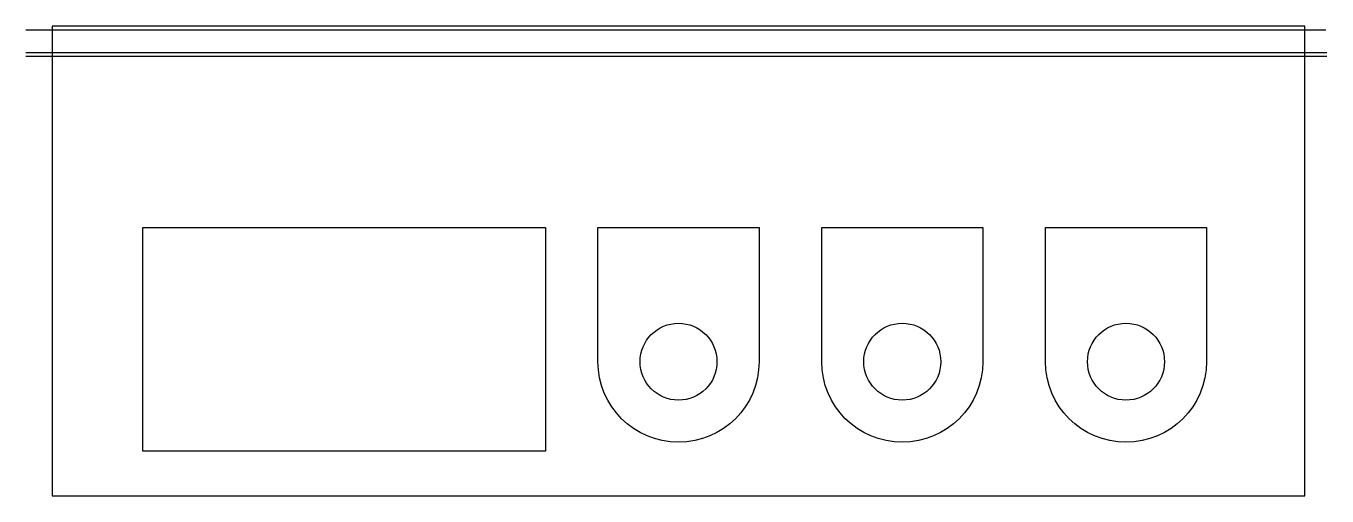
# Model space of a CAD drawing. Extents: x -4 to 181, y 0 to 67.
import ezdxf

# ---------------------------------------------------------------- set-up
doc = ezdxf.new("R2010")
doc.units = 0
doc.layers.get('0').update_dxf_attribs({"linetype": 'continuous'})

# ---------------------------------------------------------------- blocks, each defined once
blk = doc.blocks.new('SKETCH')
at = {"color": 7}
blk.add_lwpolyline([(77.47, 38.1), (100.33, 38.1), (100.33, 19.05, -1), (77.47, 19.05)], format="xyb", close=True, dxfattribs=at)
blk.add_circle((88.9, 19.05), 5.46, dxfattribs=at)
blk = doc.blocks.new('SKETCH005')
at = {"color": 7}
blk.add_lwpolyline([(109.22, 38.1), (132.08, 38.1), (132.08, 19.05, -1), (109.22, 19.05)], format="xyb", close=True, dxfattribs=at)
blk.add_circle((120.65, 19.05), 5.46, dxfattribs=at)
blk = doc.blocks.new('SKETCH006')
at = {"color": 7}
blk.add_lwpolyline([(140.97, 38.1), (163.83, 38.1), (163.83, 19.05, -1), (140.97, 19.05)], format="xyb", close=True, dxfattribs=at)
blk.add_circle((152.4, 19.05), 5.46, dxfattribs=at)
blk = doc.blocks.new('SKETCH003')
at = {"color": 7}
for points in [[(0, 0), (177.8, 0), (177.8, 66.67), (0, 66.67)], [(12.87, 38.1), (70.02, 38.1), (70.02, 6.35), (12.87, 6.35)]]:
    blk.add_lwpolyline(points, close=True, dxfattribs=at)
for points in [[(-3.7, 66.12), (180.76, 66.12)], [(-3.7, 62.94), (180.92, 62.94)], [(-3.7, 62.38), (180.92, 62.38)]]:
    blk.add_lwpolyline(points, dxfattribs=at)

msp = doc.modelspace()

# ---------------------------------------------------------------- block references
for name in ['SKETCH003', 'SKETCH', 'SKETCH005', 'SKETCH006']:
    msp.add_blockref(name, (0, 0))

doc.saveas('drawing.dxf')
